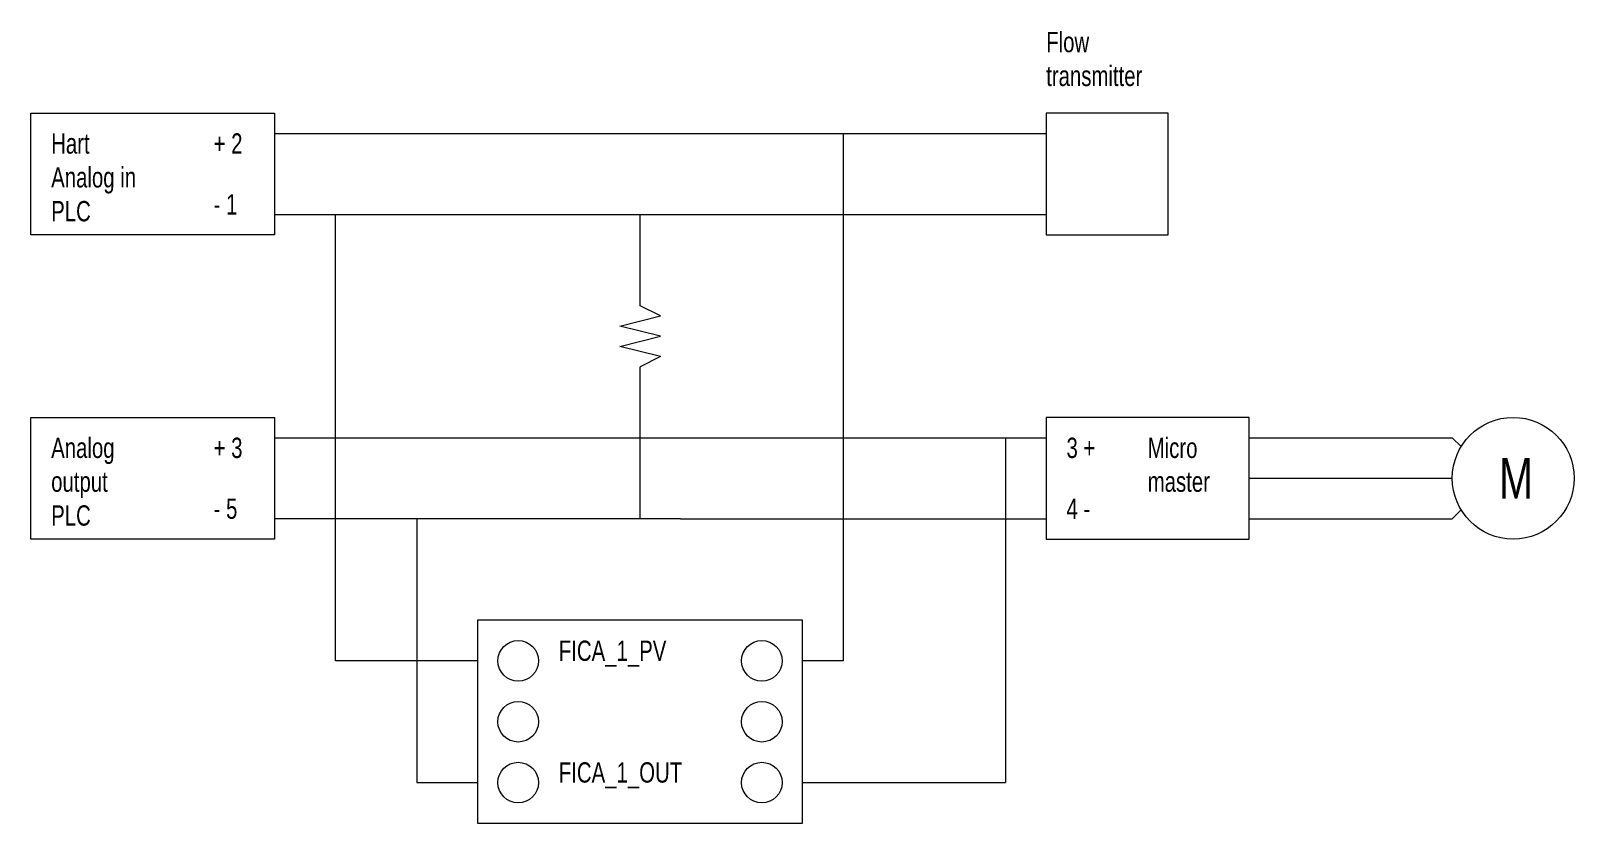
# Model space of a CAD drawing. Header units: millimetres. Extents: x 70 to 146, y 30 to 69.1.
import ezdxf

# ---------------------------------------------------------------- set-up
doc = ezdxf.new("R2010")
doc.units = ezdxf.units.MM
doc.layers.get('0').update_dxf_attribs({"linetype": 'CONTINUOUS', "lineweight": 0})
doc.styles.get("Standard").update_dxf_attribs({"font": 'txt', "width": 0.75})

msp = doc.modelspace()

# ---------------------------------------------------------------- linework, layer by layer
for p, q in [((70, 65), (82, 65)), ((70, 59), (70, 65)), ((82, 65), (82, 59)), ((120, 65), (120, 59)), ((126, 65), (120, 65)), ((126, 59), (126, 65)), ((82, 64), (120, 64)), ((110, 64), (110, 38)), ((82, 60), (120, 60)), ((85, 38), (85, 60)), ((100, 55.5), (100, 60)), ((82, 59), (70, 59)), ((120, 59), (126, 59)), ((101, 55), (100, 55.5)), ((99, 54.5), (101, 55)), ((101, 54), (99, 54.5)), ((99, 53.5), (101, 54)), ((101, 53), (99, 53.5)), ((101, 53), (100, 52.5)), ((100, 45), (100, 52.5)), ((70, 44), (70, 50)), ((70, 50), (82, 50)), ((82, 50), (82, 44)), ((120, 50), (120, 44)), ((130, 50), (120, 50)), ((130, 44), (130, 50)), ((82, 49), (120, 49)), ((118, 49), (118, 32)), ((130, 49), (140, 49)), ((140, 49), (140.438, 48.562)), ((130, 47), (140, 47)), ((102, 45), (82, 45)), ((89, 45), (89, 32)), ((102, 45), (120, 45)), ((130, 45), (140, 45)), ((140, 45), (140.438, 45.438)), ((82, 44), (70, 44)), ((120, 44), (130, 44)), ((108, 40), (92, 40)), ((92, 40), (92, 30)), ((108, 30), (108, 40)), ((92, 38), (85, 38)), ((110, 38), (108, 38)), ((110, 38), (110, 38)), ((110, 38), (110, 38)), ((89, 32), (92, 32)), ((108, 32), (118, 32)), ((92, 30), (108, 30))]:
    msp.add_line(p, q)
for centre, radius in [((143, 47), 3), ((94, 38), 1), ((106, 38), 1), ((94, 35), 1), ((106, 35), 1), ((94, 32), 1), ((106, 32), 1)]:
    msp.add_circle(centre, radius)

# ---------------------------------------------------------------- texts
at = {"attachment_point": 1}
for s, insert, char_height, width in [('Flow\\Ptransmitter', (120, 69), 1, 100), ('Hart\\PAnalog in\\PPLC', (71, 64), 1, 100), ('+ 2', (79, 64), 1, 100), ('- 1', (79, 61), 1, 100), ('Analog\\Poutput\\PPLC', (71, 49), 1, 100), ('+ 3', (79, 49), 1, 100), ('3 +', (121, 49), 1, 100), ('Micro\\Pmaster', (125, 49), 1, 100), ('M', (142.3, 48), 2, 200), ('- 5', (79, 46), 1, 100), ('4 -', (121, 46), 1, 100), ('FICA_1_PV', (96, 39), 1, 100), ('FICA_1_OUT', (96, 33), 1, 100)]:
    msp.add_mtext(s, dxfattribs=dict(at, insert=insert, char_height=char_height, width=width))

doc.saveas('drawing.dxf')
